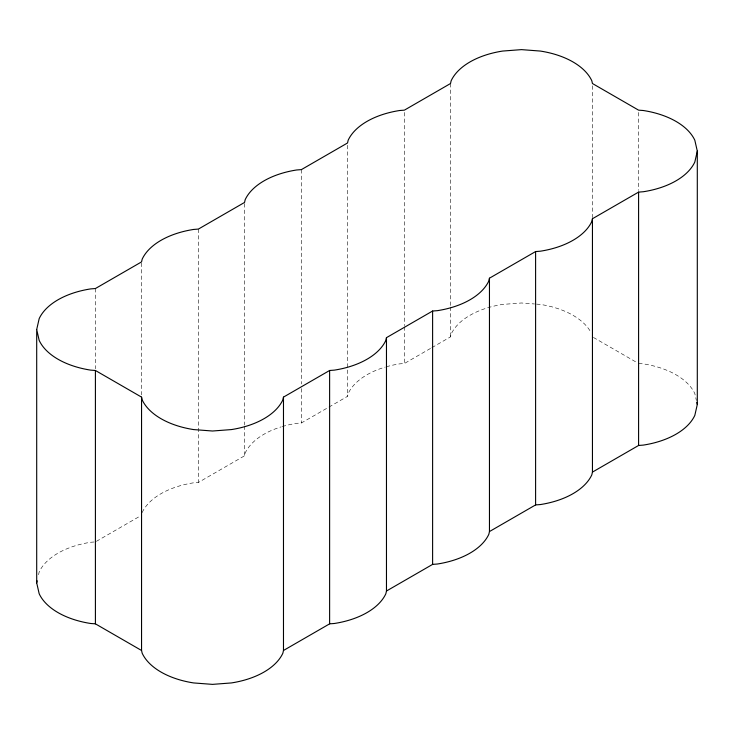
<?xml version="1.0" encoding="UTF-8"?>
<svg xmlns="http://www.w3.org/2000/svg" width="734" height="734" viewBox="0 0 734 734"><rect width="100%" height="100%" fill="white"/><g stroke="black" fill="none" stroke-linecap="round" stroke-linejoin="round"><path stroke-width="0.55" stroke-dasharray="3.67 2.75" d="M38.553 574.722L39.177 571.988A72.822 42.049 0 0 1 90.677 542.261L95.411 541.894M142.176 512.525A72.822 42.049 0 0 1 193.666 482.798L198.4 482.44L244.541 455.805L245.165 453.071A72.822 42.049 0 0 1 281.159 426.876M282.214 426.555A72.822 42.049 0 0 1 296.655 423.334L301.39 422.977L347.531 396.342L348.155 393.608A72.822 42.049 0 0 1 385.203 367.092M431.867 347.65L450.52 336.878L451.144 334.144A72.822 42.049 0 0 1 502.634 304.417L521.489 302.986L534.508 303.968M96.393 541.334L140.57 515.828M386.267 366.78A72.822 42.049 0 0 1 399.645 363.871L404.379 363.513L430.886 348.219M536.545 304.124L540.334 304.417A72.822 42.049 0 0 1 590.861 332.236M638.589 363.513L643.323 363.871A72.822 42.049 0 0 1 694.823 393.608L696.373 400.415M593.43 337.447L637.607 362.945M638.589 112.449L638.589 190.409M592.448 85.814L592.448 217.649M450.52 83.52L450.52 305.931M450.52 307.069L450.52 336.878M404.379 112.449L404.379 325.685M404.379 326.832L404.379 363.513M347.531 145.277L347.531 396.342M301.39 169.618L301.39 384.001M301.39 388.58L301.39 422.977M244.541 203.593L244.541 424.848M244.541 425.995L244.541 455.805M198.4 229.081L198.4 482.44M141.552 263.047L141.552 394.892M95.411 288.535L95.411 368.789"/><path stroke-width="1.1" d="M36.7 329.511L39.177 318.629A72.822 42.049 0 0 1 90.677 288.902L95.411 288.535L141.552 261.9L142.176 259.166A72.822 42.049 0 0 1 193.666 229.439L198.4 229.081L244.541 202.446L245.165 199.712A72.822 42.049 0 0 1 296.655 169.976L301.39 169.618L347.531 142.983L348.155 140.249A72.822 42.049 0 0 1 399.645 110.513L404.379 110.155L450.52 83.52L451.144 80.786A72.822 42.049 0 0 1 502.634 51.059L521.489 49.628L540.334 51.059A72.822 42.049 0 0 1 591.824 80.786L592.448 83.52L638.589 110.155L643.323 110.513A72.822 42.049 0 0 1 694.823 140.249L697.3 151.131L697.3 404.489L694.823 415.371A72.822 42.049 0 0 1 643.323 445.098L638.589 445.465L592.448 472.1L591.824 474.834A72.822 42.049 0 0 1 540.334 504.561L535.6 504.919L489.459 531.554L488.835 534.288A72.822 42.049 0 0 1 437.345 564.024L432.61 564.382L386.469 591.017L385.845 593.751A72.822 42.049 0 0 1 334.355 623.487L329.621 623.845L283.48 650.48L282.856 653.214A72.822 42.049 0 0 1 231.366 682.941L212.511 684.372L193.666 682.941A72.822 42.049 0 0 1 142.176 653.214L141.552 650.48L141.552 397.122L95.411 370.486L90.677 370.129A72.822 42.049 0 0 1 39.177 340.392L36.7 329.511L36.7 582.869L39.177 593.751A72.822 42.049 0 0 0 90.677 623.487L95.411 623.845L141.552 650.48M36.7 582.869L37.168 580.833M697.3 151.131L694.823 162.012A72.822 42.049 0 0 1 643.323 191.739L638.589 192.106L592.448 218.741L591.824 221.475A72.822 42.049 0 0 1 540.334 251.202L535.6 251.56L489.459 278.195L488.835 280.929A72.822 42.049 0 0 1 437.345 310.666L432.61 311.023L386.469 337.658L385.845 340.392A72.822 42.049 0 0 1 334.355 370.129L329.621 370.486L283.48 397.122L282.856 399.856A72.822 42.049 0 0 1 231.366 429.583L212.511 431.014L193.666 429.583A72.822 42.049 0 0 1 142.176 399.856L141.552 397.122M696.832 402.452L697.3 404.489M638.589 192.106L638.589 445.465M592.448 218.741L592.448 472.1M535.6 251.56L535.6 504.919M489.459 278.195L489.459 531.554M432.61 311.023L432.61 564.382M386.469 337.658L386.469 591.017M329.621 370.486L329.621 623.845M283.48 397.122L283.48 650.48M95.411 370.486L95.411 623.845"/></g></svg>
